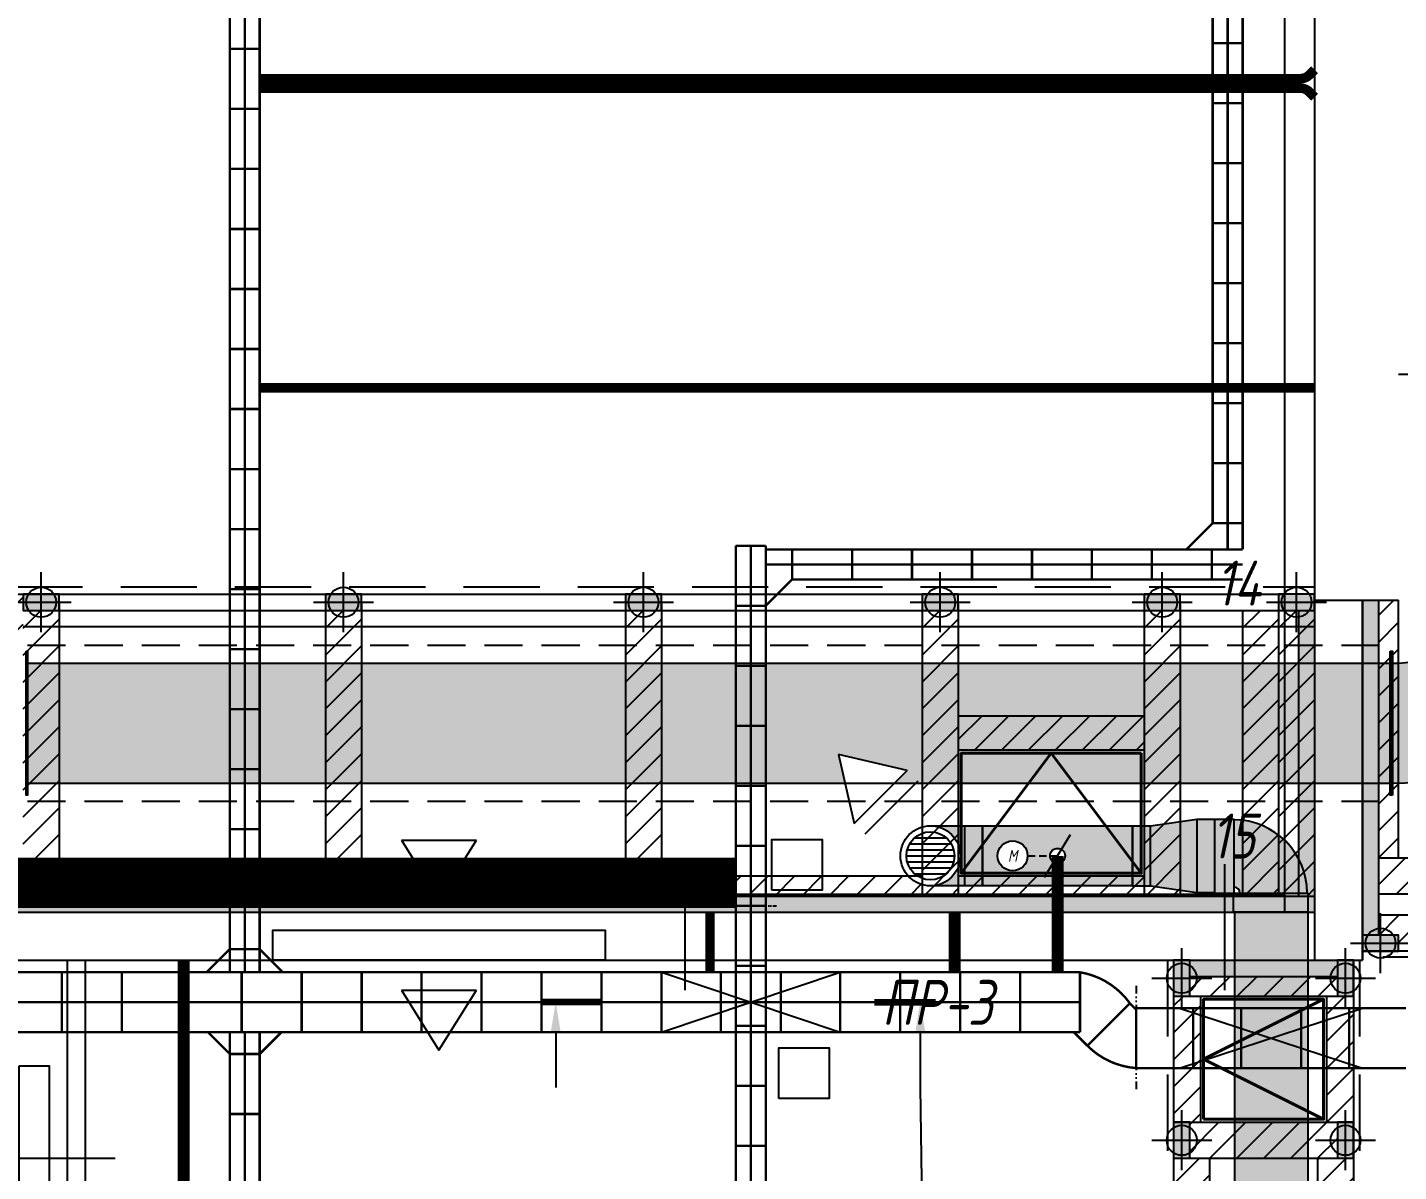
# Model space of a CAD drawing. Header units: millimetres. Extents: x -1962 to 15923, y 2405 to 25636.
# Drawn here: x 6645 to 8931, y 9318 to 11224 of the extents above; entities that cross this region are included whole.
import ezdxf
from ezdxf.enums import TextEntityAlignment as Align

# ---------------------------------------------------------------- set-up
doc = ezdxf.new("R2010")
doc.units = ezdxf.units.MM
doc.header["$PDMODE"] = 34
doc.header["$PDSIZE"] = 50
doc.linetypes.add('DASH2DOT', pattern=[31.75, 12.7, -6.35, 0, -6.35, 0, -6.35])
doc.linetypes.add('DASHED', pattern=[19.05, 12.7, -6.35])
for name, color, linetype in [('02 ЭОМ и СС', 7, 'Continuous'), ('021 ОВиК кондиционирование', 4, 'Continuous'), ('023 ОВиК увлажнение', 253, 'Continuous'), ('024 ОВиК переток и вытяжка', 6, 'Continuous'), ('03 Потолочные конструкции', 5, 'Continuous'), ('05 Кабельные трассы', 7, 'Continuous'), ('10 Перегородки', 4, 'Continuous'), ('12 Разрезы', 7, 'Continuous')]:
    doc.layers.add(name, color=color, linetype=linetype)
doc.layers.add('04 Лючки', color=2, linetype='Continuous', lineweight=40)
doc.styles.add('ГОСТ-ISOCPEUR', font='isocpeui.ttf', dxfattribs={"width": 0.8})
pattern_1 = [(45, (-5, 0), (-22.45064, 22.45064), [])]

# ---------------------------------------------------------------- blocks, each defined once
blk = doc.blocks.new('поворот 200х150')
at = {"color": 0}
for points in [[(50, 120), (52, 120), (52, -120), (50, -120)], [(-380, -312), (-380, -310), (-140, -310), (-140, -312)]]:
    blk.add_lwpolyline(points, close=True, dxfattribs=at)
for radius in [410, 210]:
    blk.add_arc((50, -310), radius, 90, 180, dxfattribs=at)
blk = doc.blocks.new('поворот 122х60 горизонтальный')
at = {"color": 0}
for points in [[(31, 31), (-1, 31), (-1, 155), (31, 155)], [(-124, 0), (-124, 32), (0, 32), (0, 0)]]:
    blk.add_lwpolyline(points, close=True, dxfattribs=at)
for radius in [122, 10]:
    blk.add_arc((-1, 32), radius, 90, 180, dxfattribs=at)
blk = doc.blocks.new('переход d100 на 120х60')
at = {"color": 0}
for p, q in [((0, -50), (0, 50)), ((0, 50), (30, 50)), ((30, 50), (107, 61)), ((30, -50), (30, 50)), ((107, 61), (107, -61)), ((107, 61), (137, 61)), ((137, -61), (137, 61)), ((0, -50), (30, -50)), ((30, -50), (107, -61)), ((107, -61), (137, -61))]:
    blk.add_line(p, q, dxfattribs=at)
blk = doc.blocks.new('дроссель d100')
at = {"color": 0}
for p, q in [((0, 0), (0, 100)), ((0, 100), (250, 100)), ((250, 100), (250, 0)), ((103.4, 14.7), (146.6, 85.3)), ((250, 0), (0, 0))]:
    blk.add_line(p, q, dxfattribs=at)
at = {"color": 0, "linetype": 'DASHED'}
blk.add_line((75, 50), (125, 50), dxfattribs=at)
at = {"color": 0}
for centre, radius in [((50, 50), 25), ((125, 50), 12.5)]:
    blk.add_circle(centre, radius, dxfattribs=at)
at = {"color": 0, "style": 'ГОСТ-ISOCPEUR', "width": 0.8}
blk.add_text('M', height=20, dxfattribs=at).set_placement((50, 50), align=Align.MIDDLE_CENTER)
blk = doc.blocks.new('решетка d100')
at = {"color": 0, "linetype": 'Continuous', "lineweight": -2}
for p, q in [((-26.5, 30), (26.5, 30)), ((-40, 0), (40, 0)), ((-38.7, 10), (38.7, 10)), ((-34.6, 20), (34.6, 20)), ((-38.7, -10), (38.7, -10)), ((-34.6, -20), (34.6, -20)), ((-26.5, -30), (26.5, -30))]:
    blk.add_line(p, q, dxfattribs=at)
for radius in [50, 40]:
    blk.add_circle((0, 0), radius, dxfattribs=at)
blk = doc.blocks.new('Решотка приток1')
at = {"color": 0, "linetype": 'Continuous', "lineweight": -2}
for p, q in [((-125, 0), (125, 0)), ((-125, -50), (125, -50)), ((-125, -50), (0, -250)), ((0, -250), (125, -50))]:
    blk.add_line(p, q, dxfattribs=at)
at = {"color": 0}
for p, q in [((-125, 0), (125, 0)), ((-125, -50), (0, -250)), ((125, -50), (-125, -50)), ((0, -250), (125, -50))]:
    blk.add_line(p, q, dxfattribs=at)
blk = doc.blocks.new('АП 500х200 разрез')
at = {"color": 0}
for p, q in [((-339.5, 200), (-214.5, 200)), ((-339.5, 200), (-277, 100)), ((-277, 100), (-214.5, 200)), ((-339.5, -50), (-214.5, -50)), ((-339.5, -50), (-277, -150)), ((-277, -150), (-214.5, -50))]:
    blk.add_line(p, q, dxfattribs=at)
at = {"color": 0, "flags": 128}
blk.add_lwpolyline([(-554, 0), (-554, 50), (0, 50), (0, 0)], close=True, dxfattribs=at)

msp = doc.modelspace()

# ---------------------------------------------------------------- hatches: boundary and pattern name
at = {"layer": '021 ОВиК кондиционирование', "lineweight": -2}
for points in [[(8921.234, 9965.115, 0.41421356), (9331.234, 10375.115), (9131.234, 10375.115, -0.41421356), (8921.234, 10165.115)], [(8008.276, 9965.115), (7997.269, 10012.814), (8112.174, 9986.298), (8090.991, 9965.115), (8126.346, 9965.115), (8917.234, 9965.115), (8917.234, 10165.115), (6645.234, 10165.115), (6645.234, 9965.115)]]:
    msp.add_hatch(color=256, dxfattribs=at).paths.add_polyline_path(points)
at = {"layer": '023 ОВиК увлажнение', "lineweight": -2}
h = msp.add_hatch(color=256, dxfattribs=at)
h.paths.add_polyline_path([(8624.734, 9783.115), (8624.734, 9905.115), (8594.734, 9905.115), (8594.734, 9783.115)])
h.paths.add_polyline_path([(8594.734, 9783.115), (8594.734, 9905.115), (8517.734, 9894.115), (8517.734, 9794.115)])
h.paths.add_polyline_path([(8517.734, 9794.115), (8517.734, 9894.115), (8487.734, 9894.115), (8487.734, 9794.115)])
h = msp.add_hatch(color=256, dxfattribs=at)
h.paths.add_polyline_path([(8779.734, 9750.115), (8779.734, 9782.115), (8778.734, 9782.115), (8666.734, 9782.115), (8656.734, 9782.115), (8656.734, 9781.115), (8655.734, 9781.115), (8655.734, 9750.115)])
h.paths.add_polyline_path([(8778.734, 9782.115, 0.41421356), (8656.734, 9904.115), (8656.734, 9792.115, -0.41421356), (8666.734, 9782.115)])
h.paths.add_polyline_path([(8656.734, 9792.115), (8656.734, 9904.115), (8656.734, 9905.115), (8624.734, 9905.115), (8624.734, 9781.115), (8655.734, 9781.115), (8655.734, 9782.115), (8656.734, 9782.115)])
h = msp.add_hatch(color=256, dxfattribs=at)
h.paths.add_polyline_path([(8487.734, 9794.115), (8487.734, 9894.115), (8237.734, 9894.115), (8237.734, 9794.115)])
h.paths.add_polyline_path([(8350.234, 9844.115, -0.58612081), (8369.266, 9854.773, -0.260938), (8375.234, 9844.115, -0.58612081), (8356.203, 9833.457, -0.260938)])
h.paths.add_polyline_path([(8262.734, 9844.115, -1), (8312.734, 9844.115, -1)])
h.paths.add_polyline_path([(8277.651, 9829.115), (8297.818, 9829.115), (8297.818, 9859.115), (8277.651, 9859.115)], flags=9)
h.paths.add_polyline_path([(8237.734, 9794.115), (8237.734, 9894.115), (8207.734, 9894.115), (8207.734, 9794.115)])
h.paths.add_polyline_path([(8207.734, 9794.115), (8207.734, 9894.115), (8150.734, 9894.115, -0.41421356), (8200.734, 9844.115, -0.41421356), (8150.734, 9794.115)])
msp.add_hatch(color=256, dxfattribs=at).paths.add_polyline_path([(8779.734, 8695.115), (8779.734, 9750.115), (8657.734, 9750.115), (8657.734, 8695.115)])
at = {"layer": '03 Потолочные конструкции', "lineweight": -2}
h = msp.add_hatch(dxfattribs=at)
h.set_pattern_fill('ANSI31', color=256, scale=10, style=0)
h.paths.add_polyline_path([(6638.066, 10220.115), (6638.066, 10280.115), (6228.066, 10280.115), (6228.066, 10220.115)])
h.paths.add_polyline_path([(8507.11, 10020.115), (8507.11, 10077.115), (8197.11, 10077.115), (8197.11, 10020.115)])
h.paths.add_polyline_path([(8507.11, 9777.115), (8507.11, 9810.115), (8197.11, 9810.115), (8197.11, 9777.115)])
for color, points in [(252, [(6638.066, 10280.115), (6638.066, 10253.115), (6698.066, 10253.115), (6698.066, 10280.115)]), (252, [(7142.11, 10280.115), (7142.11, 10253.115), (7202.11, 10253.115), (7202.11, 10280.115)]), (252, [(7642.11, 10280.115), (7642.11, 10253.115), (7702.11, 10253.115), (7702.11, 10280.115)]), (252, [(8137.11, 10280.115), (8137.11, 10253.115), (8197.11, 10253.115), (8197.11, 10280.115)]), (252, [(8507.11, 10280.115), (8507.11, 10253.115), (8567.11, 10253.115), (8567.11, 10280.115)]), (252, [(8731.234, 10280.115), (8731.234, 10253.115), (8791.234, 10253.115), (8791.234, 10280.115)]), (9, [(8898.234, 9712.115), (8898.234, 10270.115), (8871.234, 10270.115), (8871.234, 9712.115)]), (9, [(8791.234, 9750.115), (8791.234, 9777.115), (4451.234, 9777.115), (4451.234, 9750.115)]), (252, [(8871.234, 9712.115), (8871.234, 9685.115), (8931.234, 9685.115), (8931.234, 9712.115)]), (252, [(8556.234, 9610.115), (8583.234, 9610.115), (8583.234, 9670.115), (8556.234, 9670.115)]), (9, [(8829.234, 9643.115), (8829.234, 9670.115), (8583.234, 9670.115), (8583.234, 9643.115)]), (252, [(8829.234, 9610.115), (8856.234, 9610.115), (8856.234, 9670.115), (8829.234, 9670.115)]), (252, [(8556.234, 9340.115), (8583.234, 9340.115), (8583.234, 9400.115), (8556.234, 9400.115)]), (252, [(8829.234, 9340.115), (8856.234, 9340.115), (8856.234, 9400.115), (8829.234, 9400.115)])]:
    msp.add_hatch(color=color, dxfattribs=at).paths.add_polyline_path(points)
h = msp.add_hatch(dxfattribs=at)
h.set_pattern_fill('ANSI31', color=256, scale=10, style=0)
h.paths.add_polyline_path([(8931.234, 9840.115), (8931.234, 10270.115), (8898.234, 10270.115), (8898.234, 9840.115)])
h = msp.add_hatch(dxfattribs=at)
h.set_pattern_fill('ANSI31', color=256, scale=10, style=0)
h.set_pattern_definition([(45, (2116.956, -2e-12), (-22.45064, 22.45064), [])])
h.paths.add_polyline_path([(6698.066, 9777.115), (6698.066, 10226.115), (6638.066, 10226.115), (6638.066, 9777.115)])
h.paths.add_polyline_path([(6698.066, 10226.115), (6698.066, 10253.115), (6638.066, 10253.115), (6638.066, 10226.115)])
h = msp.add_hatch(dxfattribs=at)
h.set_pattern_fill('ANSI31', color=256, scale=10, style=0)
h.set_pattern_definition([(45, (2621, -4e-12), (-22.45064, 22.45064), [])])
h.paths.add_polyline_path([(7202.11, 9777.115), (7202.11, 10226.115), (7142.11, 10226.115), (7142.11, 9777.115)])
h.paths.add_polyline_path([(7202.11, 10226.115), (7202.11, 10253.115), (7142.11, 10253.115), (7142.11, 10226.115)])
h = msp.add_hatch(dxfattribs=at)
h.set_pattern_fill('ANSI31', color=256, scale=10, style=0)
h.set_pattern_definition([(45, (3121, -4e-12), (-22.45064, 22.45064), [])])
h.paths.add_polyline_path([(7702.11, 9777.115), (7702.11, 10226.115), (7642.11, 10226.115), (7642.11, 9777.115)])
h.paths.add_polyline_path([(7702.11, 10226.115), (7702.11, 10253.115), (7642.11, 10253.115), (7642.11, 10226.115)])
h = msp.add_hatch(dxfattribs=at)
h.set_pattern_fill('ANSI31', color=256, scale=10, style=0)
h.set_pattern_definition([(45, (3616, -4e-12), (-22.45064, 22.45064), [])])
h.paths.add_polyline_path([(8197.11, 9777.115), (8197.11, 10226.115), (8137.11, 10226.115), (8137.11, 9777.115)])
h.paths.add_polyline_path([(8197.11, 10226.115), (8197.11, 10253.115), (8137.11, 10253.115), (8137.11, 10226.115)])
h = msp.add_hatch(dxfattribs=at)
h.set_pattern_fill('ANSI31', color=256, scale=10, style=0)
h.set_pattern_definition([(45, (3986, -4e-12), (-22.45064, 22.45064), [])])
h.paths.add_polyline_path([(8567.11, 9777.115), (8567.11, 10226.115), (8507.11, 10226.115), (8507.11, 9777.115)])
h.paths.add_polyline_path([(8567.11, 10226.115), (8567.11, 10253.115), (8507.11, 10253.115), (8507.11, 10226.115)])
h = msp.add_hatch(dxfattribs=at)
h.set_pattern_fill('ANSI31', color=256, scale=10, style=0)
h.set_pattern_definition([(45, (4150.124, 0), (-22.45064, 22.45064), [])])
h.paths.add_polyline_path([(8731.234, 9777.115), (8731.234, 10226.115), (8671.234, 10226.115), (8671.234, 9777.115)])
h.paths.add_polyline_path([(8731.234, 10226.115), (8731.234, 10253.115), (8671.234, 10253.115), (8671.234, 10226.115)])
h = msp.add_hatch(dxfattribs=at)
h.set_pattern_fill('ANSI31', color=256, scale=10, style=0)
h.set_pattern_definition([(45, (4210.124, 0), (-22.45064, 22.45064), [])])
h.paths.add_polyline_path([(8791.234, 9777.115), (8791.234, 10226.115), (8731.234, 10226.115), (8731.234, 9777.115)])
h.paths.add_polyline_path([(8791.234, 10226.115), (8791.234, 10253.115), (8731.234, 10253.115), (8731.234, 10226.115)])
h = msp.add_hatch(color=9, dxfattribs=at)
h.paths.add_polyline_path([(8791.234, 10226.115), (8791.234, 10253.115), (8764.234, 10253.115), (8764.234, 10226.115)])
h.paths.add_polyline_path([(8791.234, 9777.115), (8791.234, 10222.115), (8791.234, 10226.115), (8764.234, 10226.115), (8764.234, 9777.115)])
h = msp.add_hatch(dxfattribs=at)
h.set_pattern_fill('ANSI31', color=256, scale=10, style=0)
h.paths.add_polyline_path([(9376.234, 9780.115), (9376.234, 9840.115), (8898.234, 9840.115), (8898.234, 9780.115)])
h = msp.add_hatch(dxfattribs=at)
h.set_pattern_fill('ANSI31', color=256, scale=10, style=0)
h.paths.add_polyline_path([(8137.11, 9777.115), (8137.11, 9810.115), (7702.11, 9810.115), (7702.11, 9777.115)])
h.paths.add_polyline_path([(7642.11, 9777.115), (7642.11, 9810.115), (7202.11, 9810.115), (7202.11, 9777.115)])
h.paths.add_polyline_path([(7142.11, 9777.115), (7142.11, 9810.115), (6698.066, 9810.115), (6698.066, 9777.115)])
h = msp.add_hatch(dxfattribs=at)
h.set_pattern_fill('ANSI31', color=256, scale=10, style=0)
h.set_pattern_definition([(45, (0, 5), (-22.45064, 22.45064), [])])
h.paths.add_polyline_path([(9376.234, 9685.115), (9376.234, 9745.115), (8898.234, 9745.115), (8898.234, 9712.115), (8931.234, 9712.115), (8931.234, 9685.115)])
h = msp.add_hatch(dxfattribs=at)
h.set_pattern_fill('ANSI31', color=256, scale=10, style=0)
h.set_pattern_definition(pattern_1)
h.paths.add_polyline_path([(8829.234, 9610.115), (8829.234, 9643.115), (8583.234, 9643.115), (8583.234, 9610.115)])
h = msp.add_hatch(dxfattribs=at)
h.set_pattern_fill('ANSI31', color=256, scale=10, style=0)
h.set_pattern_definition(pattern_1)
h.paths.add_polyline_path([(8601.234, 9400.115), (8601.234, 9610.115), (8583.234, 9610.115), (8556.234, 9610.115), (8556.234, 9400.115), (8583.234, 9400.115)])
h = msp.add_hatch(dxfattribs=at)
h.set_pattern_fill('ANSI31', color=256, scale=10, style=0)
h.set_pattern_definition(pattern_1)
h.paths.add_polyline_path([(8856.234, 9400.115), (8856.234, 9610.115), (8829.234, 9610.115), (8811.234, 9610.115), (8811.234, 9400.115), (8829.234, 9400.115)])
h = msp.add_hatch(dxfattribs=at)
h.set_pattern_fill('ANSI31', color=256, scale=10, style=0)
h.set_pattern_definition(pattern_1)
h.paths.add_polyline_path([(8829.234, 9340.115), (8829.234, 9400.115), (8583.234, 9400.115), (8583.234, 9340.115)])
h = msp.add_hatch(dxfattribs=at)
h.set_pattern_fill('ANSI31', color=256, scale=10, style=0)
h.set_pattern_definition([(45, (-22.5, 0), (-22.45064, 22.45064), [])])
h.paths.add_polyline_path([(8616.234, 9050.115), (8616.234, 9340.115), (8583.234, 9340.115), (8556.234, 9340.115), (8556.234, 9050.115), (8583.234, 9050.115)])
h = msp.add_hatch(dxfattribs=at)
h.set_pattern_fill('ANSI31', color=256, scale=10, style=0)
h.set_pattern_definition([(45, (-2.5, 0), (-22.45064, 22.45064), [])])
h.paths.add_polyline_path([(8856.234, 9050.115), (8856.234, 9340.115), (8829.234, 9340.115), (8796.234, 9340.115), (8796.234, 9050.115), (8829.234, 9050.115)])

# ---------------------------------------------------------------- linework, layer by layer
at = {"layer": '02 ЭОМ и СС', "color": 6}
msp.add_lwpolyline([(8791.234, 11154.115, 16, 16, 0), (8782.09, 11144.971, 16, 16, -0.19891237), (8767.948, 11139.113, 16, 16, 0), (7032.4, 11139.113, 16, 16, 0)], format="xyseb", dxfattribs=at)
at = {"layer": '02 ЭОМ и СС', "color": 220}
msp.add_lwpolyline([(8791.234, 11108.111, 16, 16, 0), (8782.09, 11117.256, 16, 16, 0.19891237), (8767.948, 11123.113, 16, 16, 0), (7032.4, 11123.113, 16, 16, 0)], format="xyseb", dxfattribs=at)
at = {"layer": '02 ЭОМ и СС', "color": 7, "const_width": 16}
for points in [[(8791.234, 10624.115), (7032.4, 10624.115)], [(7783.234, 9650.115), (7783.234, 9750.115)]]:
    msp.add_lwpolyline(points, dxfattribs=at)
at = {"layer": '02 ЭОМ и СС', "lineweight": -2}
for points in [[(7886.234, 9787.115), (7886.234, 9871.115), (7970.234, 9871.115), (7970.234, 9787.115)], [(7897.956, 9439.969), (7897.956, 9523.969), (7981.956, 9523.969), (7981.956, 9439.969)]]:
    msp.add_lwpolyline(points, close=True, dxfattribs=at)
at = {"layer": '02 ЭОМ и СС', "color": 4, "const_width": 20}
msp.add_lwpolyline([(8362.734, 9844.115), (8362.734, 9650.115)], dxfattribs=at)
at = {"layer": '02 ЭОМ и СС', "color": 3}
for points in [[(5814.032, 9750.115, 16, 16, 0), (5814.032, 9777.152, 16, 16, -0.41421356), (5870.032, 9833.152, 16, 16, 0), (7826.234, 9833.152, 16, 16, 0)], [(7826.234, 9781.457, 16, 16, 0), (5845.543, 9781.115, 16, 16, 0.13610611), (5816.699, 9773.115, 16, 16, -0.13610611), (5787.854, 9765.115, 16, 16, 0), (5779.219, 9765.115, 16, 16, 0), (5666.234, 9765.115, 16, 16, 0.41419819), (5651.234, 9750.115, 16, 16, 0)]]:
    msp.add_lwpolyline(points, format="xyseb", dxfattribs=at)
at = {"layer": '02 ЭОМ и СС', "color": 111}
for points in [[(7826.234, 9797.451, 16, 16, 0), (5882.028, 9797.149, 16, 16, -0.19895282), (5842.421, 9813.551, 16, 16, 0), (5816.558, 9839.415, 16, 16, 0)], [(7826.234, 9765.457, 16, 16, 0), (5845.545, 9765.115, 16, 16, 0.41421356), (5830.545, 9750.115, 16, 16, 0)], [(7511.02, 9765.402, 16, 16, 0), (7511.02, 9765.402, 16, 16, -0.13610611)]]:
    msp.add_lwpolyline(points, format="xyseb", dxfattribs=at)
at = {"layer": '02 ЭОМ и СС', "color": 1}
msp.add_lwpolyline([(7826.234, 9815.451, 20, 20, 0), (5904.536, 9815.152, 20, 20, 0.41416798), (5848.545, 9759.152, 20, 20, 0), (5848.545, 9750.115, 20, 20, 0)], format="xyseb", dxfattribs=at)
at = {"layer": '02 ЭОМ и СС', "color": 5, "const_width": 20}
msp.add_lwpolyline([(8191.234, 9750.115), (8191.234, 9650.115)], dxfattribs=at)
at = {"layer": '02 ЭОМ и СС', "color": 1, "lineweight": -2, "const_width": 20}
msp.add_lwpolyline([(6905.734, 9670.115), (6905.734, 8890.115)], dxfattribs=at)
at = {"layer": '021 ОВиК кондиционирование', "color": 7, "linetype": 'DASHED', "ltscale": 5}
for p, q in [((6645.234, 10195.115), (8914.234, 10195.115)), ((6645.234, 9935.115), (8914.234, 9935.115))]:
    msp.add_line(p, q, dxfattribs=at)
at = {"layer": '021 ОВиК кондиционирование', "color": 7}
for p, q in [((6645.234, 10165.115), (8917.234, 10165.115)), ((6645.234, 9965.115), (8917.234, 9965.115))]:
    msp.add_line(p, q, dxfattribs=at)
for points in [[(6643.234, 10185.115), (6645.234, 10185.115), (6645.234, 9945.115), (6643.234, 9945.115)], [(8917.234, 10185.115), (8919.234, 10185.115), (8919.234, 9945.115), (8917.234, 9945.115)]]:
    msp.add_lwpolyline(points, close=True, dxfattribs=at)
at = {"layer": '023 ОВиК увлажнение', "color": 7, "linetype": 'Continuous', "lineweight": -2}
for p, q in [((8150.734, 9894.115), (8237.734, 9894.115)), ((8207.734, 9894.115), (8207.734, 9794.115)), ((8237.734, 9894.115), (8237.734, 9794.115)), ((8237.734, 9794.115), (8150.734, 9794.115))]:
    msp.add_line(p, q, dxfattribs=at)
at = {"layer": '023 ОВиК увлажнение', "color": 7}
for p, q in [((8657.734, 9750.115), (8657.734, 8695.115)), ((8779.734, 9750.115), (8779.734, 8695.115))]:
    msp.add_line(p, q, dxfattribs=at)
at = {"layer": '023 ОВиК увлажнение', "color": 7, "linetype": 'Continuous', "lineweight": -2}
msp.add_circle((8150.734, 9844.115), 50, dxfattribs=at)
at = {"layer": '03 Потолочные конструкции', "linetype": 'DASHED', "ltscale": 10}
for p, q in [((5467.193, 10292.615), (8791.234, 10292.615)), ((9413.234, 9675.115), (8871.234, 9675.115)), ((8546.234, 9670.115), (8546.234, 8730.115)), ((8866.234, 9670.115), (8866.234, 8730.115))]:
    msp.add_line(p, q, dxfattribs=at)
at = {"layer": '03 Потолочные конструкции', "ltscale": 10}
for p, q in [((5463.323, 10280.115), (8741.234, 10280.115)), ((8791.234, 10276.615), (8791.234, 9750.115)), ((8871.234, 9670.115), (8871.234, 10270.115)), ((8871.234, 10270.115), (8931.234, 10270.115)), ((8898.234, 9712.115), (8898.234, 10270.115)), ((8931.234, 9840.115), (8931.234, 10270.115)), ((6638.066, 10253.115), (8741.234, 10253.115)), ((6698.066, 10264.115), (6698.066, 9777.115)), ((7142.11, 10264.115), (7142.11, 9777.115)), ((7202.11, 10264.115), (7202.11, 9777.115)), ((7642.11, 10264.115), (7642.11, 9777.115)), ((7702.11, 10264.115), (7702.11, 9777.115)), ((8137.11, 10264.115), (8137.11, 9777.115)), ((8197.11, 10264.115), (8197.11, 9777.115)), ((8507.11, 10264.115), (8507.11, 9777.115)), ((8567.11, 10264.115), (8567.11, 9777.115)), ((8671.234, 10253.115), (8671.234, 9777.115)), ((8731.234, 10264.115), (8731.234, 9777.115)), ((8764.234, 10253.115), (8764.234, 9777.115)), ((6638.066, 10226.115), (8791.234, 10226.115)), ((8791.234, 10222.115), (8791.234, 9777.115)), ((8507.11, 10077.115), (8197.11, 10077.115)), ((8507.11, 10020.115), (8197.11, 10020.115)), ((9403.234, 9840.115), (8898.234, 9840.115)), ((7142.11, 9810.115), (6698.066, 9810.115)), ((7642.11, 9810.115), (7202.11, 9810.115)), ((8137.11, 9810.115), (7702.11, 9810.115)), ((8507.11, 9810.115), (8197.11, 9810.115)), ((4451.234, 9777.115), (8791.234, 9777.115)), ((9403.234, 9780.115), (8898.234, 9780.115)), ((4451.234, 9750.115), (8791.234, 9750.115)), ((9403.234, 9745.115), (8898.234, 9745.115)), ((9398.234, 9685.115), (8871.234, 9685.115)), ((8556.234, 9670.115), (8556.234, 8707.615)), ((8556.234, 9670.115), (8856.234, 9670.115)), ((8856.234, 9670.115), (8856.234, 8707.615)), ((8583.234, 9643.115), (8829.234, 9643.115)), ((8556.234, 9610.115), (8829.234, 9610.115)), ((8601.234, 9610.115), (8601.234, 9400.115)), ((8811.234, 9610.115), (8811.234, 9400.115)), ((8556.234, 9400.115), (8856.234, 9400.115)), ((8556.234, 9340.115), (8856.234, 9340.115)), ((8616.234, 9340.115), (8616.234, 9050.115)), ((8796.234, 9340.115), (8796.234, 9050.115))]:
    msp.add_line(p, q, dxfattribs=at)
at = {"layer": '03 Потолочные конструкции', "lineweight": -2}
for points in [[(6638.066, 10280.115), (6638.066, 10253.115), (6698.066, 10253.115), (6698.066, 10280.115)], [(7142.11, 10280.115), (7142.11, 10253.115), (7202.11, 10253.115), (7202.11, 10280.115)], [(7642.11, 10280.115), (7642.11, 10253.115), (7702.11, 10253.115), (7702.11, 10280.115)], [(8137.11, 10280.115), (8137.11, 10253.115), (8197.11, 10253.115), (8197.11, 10280.115)], [(8507.11, 10280.115), (8507.11, 10253.115), (8567.11, 10253.115), (8567.11, 10280.115)], [(8731.234, 10280.115), (8731.234, 10253.115), (8791.234, 10253.115), (8791.234, 10280.115)], [(8871.234, 9712.115), (8871.234, 9685.115), (8931.234, 9685.115), (8931.234, 9712.115)], [(8556.234, 9610.115), (8583.234, 9610.115), (8583.234, 9670.115), (8556.234, 9670.115)], [(8829.234, 9610.115), (8856.234, 9610.115), (8856.234, 9670.115), (8829.234, 9670.115)], [(8556.234, 9340.115), (8583.234, 9340.115), (8583.234, 9400.115), (8556.234, 9400.115)], [(8829.234, 9340.115), (8856.234, 9340.115), (8856.234, 9400.115), (8829.234, 9400.115)]]:
    msp.add_lwpolyline(points, close=True, dxfattribs=at)
at = {"layer": '03 Потолочные конструкции', "ltscale": 10}
for p in [(8981.234, 10646.615), (6668.066, 10266.615), (7172.11, 10266.615), (7672.11, 10266.615), (8167.11, 10266.615), (8537.11, 10266.615), (8761.234, 10266.615), (8901.234, 9698.615), (8569.734, 9640.115), (8842.734, 9640.115), (8569.734, 9370.115), (8842.734, 9370.115)]:
    msp.add_point(p, dxfattribs=at)
at = {"layer": '04 Лючки'}
for points in [[(8502.11, 10015.115), (8502.11, 9815.115), (8202.11, 9815.115), (8202.11, 10015.115)], [(8606.234, 9405.115), (8606.234, 9605.115), (8806.234, 9605.115), (8806.234, 9405.115)]]:
    msp.add_lwpolyline(points, close=True, dxfattribs=at)
at = {"layer": '04 Лючки', "color": 2}
for points in [[(8202.11, 9815.115), (8352.11, 10015.115), (8502.11, 9815.115)], [(8806.234, 9605.115), (8606.234, 9505.115), (8806.234, 9405.115)]]:
    msp.add_lwpolyline(points, dxfattribs=at)
at = {"layer": '05 Кабельные трассы', "linetype": 'DASH2DOT', "ltscale": 0.5}
msp.add_line((7807.484, 9760.826), (7894.984, 9760.826), dxfattribs=at)
at = {"layer": '05 Кабельные трассы'}
for p, q in [((7702.366, 9650.115), (8000.103, 9550.115)), ((7702.366, 9550.115), (8000.103, 9650.115)), ((8566.234, 9590.115), (8871.234, 9490.115)), ((8566.234, 9490.115), (8871.234, 9590.115))]:
    msp.add_line(p, q, dxfattribs=at)
at = {"layer": '05 Кабельные трассы', "linetype": 'DASH2DOT'}
msp.add_line((8493.734, 9627.615), (8493.734, 9452.615), dxfattribs=at)
at = {"layer": '05 Кабельные трассы', "const_width": 4}
for points in [[(6982.4, 12888.615), (6982.4, 9650.115)], [(7007.4, 12888.615), (7007.4, 9888.615)], [(7032.4, 12888.615), (7032.4, 9650.115)], [(8621.234, 10398.405), (8621.234, 12806.115)], [(8646.234, 10354.615), (8646.234, 12806.115)], [(8671.234, 10354.615), (8671.234, 12806.115)], [(7032.4, 11188.615), (6982.4, 11188.615)], [(8671.234, 11198.405), (8621.234, 11198.405)], [(7032.4, 11088.615), (6982.4, 11088.615)], [(8671.234, 11098.405), (8621.234, 11098.405)], [(8671.234, 10998.405), (8621.234, 10998.405)], [(7032.4, 10988.615), (6982.4, 10988.615)], [(7032.4, 10888.615), (6982.4, 10888.615)], [(8671.234, 10898.405), (8621.234, 10898.405)], [(7032.4, 10788.615), (6982.4, 10788.615)], [(8671.234, 10798.405), (8621.234, 10798.405)], [(8671.234, 10698.405), (8621.234, 10698.405)], [(7032.4, 10688.615), (6982.4, 10688.615)], [(7032.4, 10588.615), (6982.4, 10588.615)], [(8671.234, 10598.405), (8621.234, 10598.405)], [(8671.234, 10498.405), (8621.234, 10498.405)], [(7032.4, 10488.615), (6982.4, 10488.615)], [(7032.4, 10388.615), (6982.4, 10388.615)], [(8621.234, 10398.405), (8577.445, 10354.615)], [(8621.234, 10398.405), (8671.234, 10398.405)], [(7826.234, 9760.826), (7826.234, 10360.826)], [(7876.234, 10360.826), (7826.234, 10360.826)], [(7851.234, 8890.115), (7851.234, 10360.826)], [(7876.234, 10360.826), (7876.234, 9760.826)], [(7876.234, 10354.615), (8671.234, 10354.615)], [(7920.024, 10354.615), (7920.024, 10304.615)], [(8020.024, 10354.615), (8020.024, 10304.615)], [(8120.024, 10354.615), (8120.024, 10304.615)], [(8220.024, 10354.615), (8220.024, 10304.615)], [(8320.024, 10354.615), (8320.024, 10304.615)], [(8420.024, 10354.615), (8420.024, 10304.615)], [(8520.024, 10354.615), (8520.024, 10304.615)], [(8620.024, 10354.615), (8620.024, 10304.615)], [(7876.234, 10329.615), (8671.234, 10329.615)], [(7032.4, 10288.615), (6982.4, 10288.615)], [(7920.024, 10304.615), (7876.234, 10260.826)], [(7920.024, 10304.615), (8671.234, 10304.615)], [(7876.234, 10260.826), (7826.234, 10260.826)], [(7032.4, 10188.615), (6982.4, 10188.615)], [(7876.234, 10160.826), (7826.234, 10160.826)], [(7032.4, 10088.615), (6982.4, 10088.615)], [(7876.234, 10060.826), (7826.234, 10060.826)], [(7032.4, 9988.615), (6982.4, 9988.615)], [(7876.234, 9960.826), (7826.234, 9960.826)], [(7032.4, 9888.615), (6982.4, 9888.615)], [(7007.4, 9888.615), (7007.4, 9650.115)], [(7876.234, 9860.826), (7826.234, 9860.826)], [(7032.4, 9788.615), (6982.4, 9788.615)], [(7826.234, 9760.826), (7826.234, 8890.115)], [(7876.234, 9760.826), (7826.234, 9760.826)], [(7876.234, 9760.826), (7876.234, 8890.115)], [(6982.4, 9688.615), (6943.9, 9650.115)], [(7032.4, 9688.615), (6982.4, 9688.615)], [(7032.4, 9688.615), (7070.9, 9650.115)], [(6702.366, 9650.115), (6702.366, 9550.115)], [(6802.366, 9650.115), (6802.366, 9550.115)], [(6902.366, 9650.115), (6902.366, 9550.115)], [(7002.366, 9650.115), (7002.366, 9550.115)], [(7102.366, 9650.115), (7102.366, 9550.115)], [(7202.366, 9650.115), (7202.366, 9550.115)], [(7302.366, 9650.115), (7302.366, 9550.115)], [(7402.366, 9650.115), (7402.366, 9550.115)], [(7502.366, 9650.115), (7502.366, 9550.115)], [(7602.366, 9650.115), (7602.366, 9550.115)], [(7702.366, 9650.115), (7702.366, 9550.115)], [(7801.234, 9650.115), (7801.234, 9550.115)], [(7876.234, 9660.826), (7826.234, 9660.826)], [(7901.234, 9650.115), (7901.234, 9550.115)], [(8000.103, 9650.115), (8000.103, 9550.115)], [(8100.103, 9650.115), (8100.103, 9550.115)], [(8200.103, 9650.115), (8200.103, 9550.115)], [(8300.103, 9650.115), (8300.103, 9550.115)], [(8400.103, 9650.115), (8400.103, 9550.115)], [(8412.545, 9527.606), (8483.256, 9598.316)], [(8943.734, 9590.115), (8493.734, 9590.115)], [(7876.234, 9560.826), (7826.234, 9560.826)], [(6982.4, 9513.984), (6946.268, 9550.115)], [(6982.4, 9550.115), (6982.4, 3090.99)], [(7007.4, 9550.115), (7007.4, 6616.247)], [(7032.4, 9513.984), (7068.531, 9550.115)], [(7032.4, 9550.115), (7032.4, 3090.99)], [(8412.545, 9527.606), (8390.035, 9550.115)], [(8493.734, 9490.115), (8943.734, 9490.115)], [(7876.234, 9460.826), (7826.234, 9460.826)], [(7876.234, 9360.826), (7826.234, 9360.826)]]:
    msp.add_lwpolyline(points, dxfattribs=at)
at = {"layer": '05 Кабельные трассы'}
for points in [[(8400.103, 9650.115, 4, 4, 0), (5395.821, 9650.115, 4, 4, 0)], [(8400.103, 9600.115, 4, 4, 0), (5602.366, 9600.115, 4, 4, 0)], [(8493.734, 9587.838, 4, 4, 0), (8483.256, 9598.316, 4, 4, 0)], [(8493.734, 9590.115, 4, 4, 0), (8493.734, 9490.115, 4, 4, 0)], [(8588.734, 9590.115, 4, 4, 0), (8588.734, 9490.115, 4, 4, 0)], [(8668.734, 9590.115, 4, 4, 0), (8668.734, 9490.115, 4, 4, 0)], [(8768.734, 9590.115, 4, 4, 0), (8768.734, 9490.115, 4, 4, 0)], [(8848.734, 9590.115, 4, 4, 0), (8848.734, 9490.115, 4, 4, 0)], [(8400.103, 9550.115, 4, 4, 0), (5395.821, 9550.115, 4, 4, 0)], [(6982.4, 9513.984, 4, 4, 0), (7032.4, 9513.984, 4, 4, 0)], [(8412.545, 9527.606, 4, 4, 0.18003776), (8493.734, 9490.455, 4, 4, 0.01822204)], [(6982.4, 9413.984, 4, 4, 0), (7032.4, 9413.984, 4, 4, 0)]]:
    msp.add_lwpolyline(points, format="xyseb", dxfattribs=at)
at = {"layer": '05 Кабельные трассы', "const_width": 4}
msp.add_lwpolyline([(8483.256, 9598.316, 0.19891237), (8400.103, 9650.115)], format="xyb", dxfattribs=at)
at = {"layer": '10 Перегородки', "color": 3, "linetype": 'Continuous', "ltscale": 10}
for p, q in [((8741.234, 13240.115), (8741.234, 9750.115)), ((8791.234, 13240.115), (8791.234, 9750.115))]:
    msp.add_line(p, q, dxfattribs=at)
at = {"layer": '10 Перегородки'}
for p, q in [((8791.234, 10270.115), (8791.234, 9670.115)), ((8791.234, 10270.115), (8871.234, 10270.115)), ((8871.234, 10270.115), (8871.234, 9670.115)), ((7741.234, 9830.115), (7741.234, 9620.115)), ((8641.234, 9830.115), (8641.234, 9620.115)), ((4451.234, 9750.115), (8791.234, 9750.115)), ((4451.234, 9670.115), (8871.234, 9670.115)), ((6711.234, 9670.115), (6711.234, 7590.115)), ((6581.234, 9340.115), (6791.234, 9340.115))]:
    msp.add_line(p, q, dxfattribs=at)
at = {"layer": '10 Перегородки', "color": 74, "linetype": 'Continuous', "ltscale": 10}
for p, q in [((4501.234, 9780.115), (8741.234, 9780.115)), ((6741.234, 9670.115), (6741.234, 7590.115))]:
    msp.add_line(p, q, dxfattribs=at)
at = {"layer": '10 Перегородки', "color": 3}
msp.add_line((8741.234, 9750.115), (8791.234, 9750.115), dxfattribs=at)
at = {"layer": '12 Разрезы', "lineweight": 100}
for p, q in [((7602.366, 9600.115), (7500.798, 9600.115)), ((8057.411, 9600.115), (8158.979, 9600.115))]:
    msp.add_line(p, q, dxfattribs=at)
at = {"layer": '12 Разрезы'}
for p, q in [((7525.961, 9550.115), (7525.961, 9458.038)), ((8133.816, 9550.115), (8133.816, 9458.038))]:
    msp.add_line(p, q, dxfattribs=at)
at = {"layer": '12 Разрезы', "lineweight": -2}
msp.add_line((8133.816, 9458.038), (8149.794, 8233.262), dxfattribs=at)
at = {"layer": '12 Разрезы'}
for points in [[(7517.628, 9550.115), (7525.961, 9600.115), (7534.295, 9550.115)], [(8142.149, 9550.115), (8133.816, 9600.115), (8125.483, 9550.115)]]:
    msp.add_solid(points, dxfattribs=at)

# ---------------------------------------------------------------- block references
at = {"layer": '021 ОВиК кондиционирование', "color": 7, "rotation": 180}
msp.add_blockref('поворот 200х150', (8971.234, 10065.115), dxfattribs=at)
at = {"layer": '023 ОВиК увлажнение', "color": 7, "linetype": 'Continuous', "lineweight": -2, "xscale": 0.5, "yscale": 0.5, "zscale": 0.5, "rotation": 224.9999999999997}
msp.add_blockref('Решотка приток1', (8085.657, 9924.426), dxfattribs=at)
at = {"layer": '023 ОВиК увлажнение', "color": 7}
msp.add_blockref('переход d100 на 120х60', (8487.734, 9844.115), dxfattribs=at)
at = {"layer": '023 ОВиК увлажнение', "color": 7, "rotation": 270}
msp.add_blockref('поворот 122х60 горизонтальный', (8624.734, 9781.115), dxfattribs=at)
at = {"layer": '023 ОВиК увлажнение', "color": 7, "lineweight": -2}
msp.add_blockref('решетка d100', (8150.734, 9844.115), dxfattribs=at)
at = {"layer": '023 ОВиК увлажнение', "color": 7, "linetype": 'Continuous', "lineweight": -2}
msp.add_blockref('дроссель d100', (8237.734, 9794.115), dxfattribs=at)
at = {"layer": '024 ОВиК переток и вытяжка', "color": 7}
msp.add_blockref('АП 500х200 разрез', (7608.234, 9670.115), dxfattribs=at)
at = {"layer": '024 ОВиК переток и вытяжка', "color": 7, "rotation": 270}
msp.add_blockref('АП 500х200 разрез', (6631.234, 8940.115), dxfattribs=at)

# ---------------------------------------------------------------- texts
at = {"layer": '10 Перегородки', "style": 'ГОСТ-ISOCPEUR', "width": 0.8}
for s, p in [('14', (8663.928, 10298.601)), ('15', (8655.429, 9877.1)), ('ПР-3', (8162.313, 9600.052))]:
    msp.add_text(s, height=75, dxfattribs=at).set_placement(p, align=Align.MIDDLE)

doc.saveas('drawing.dxf')
